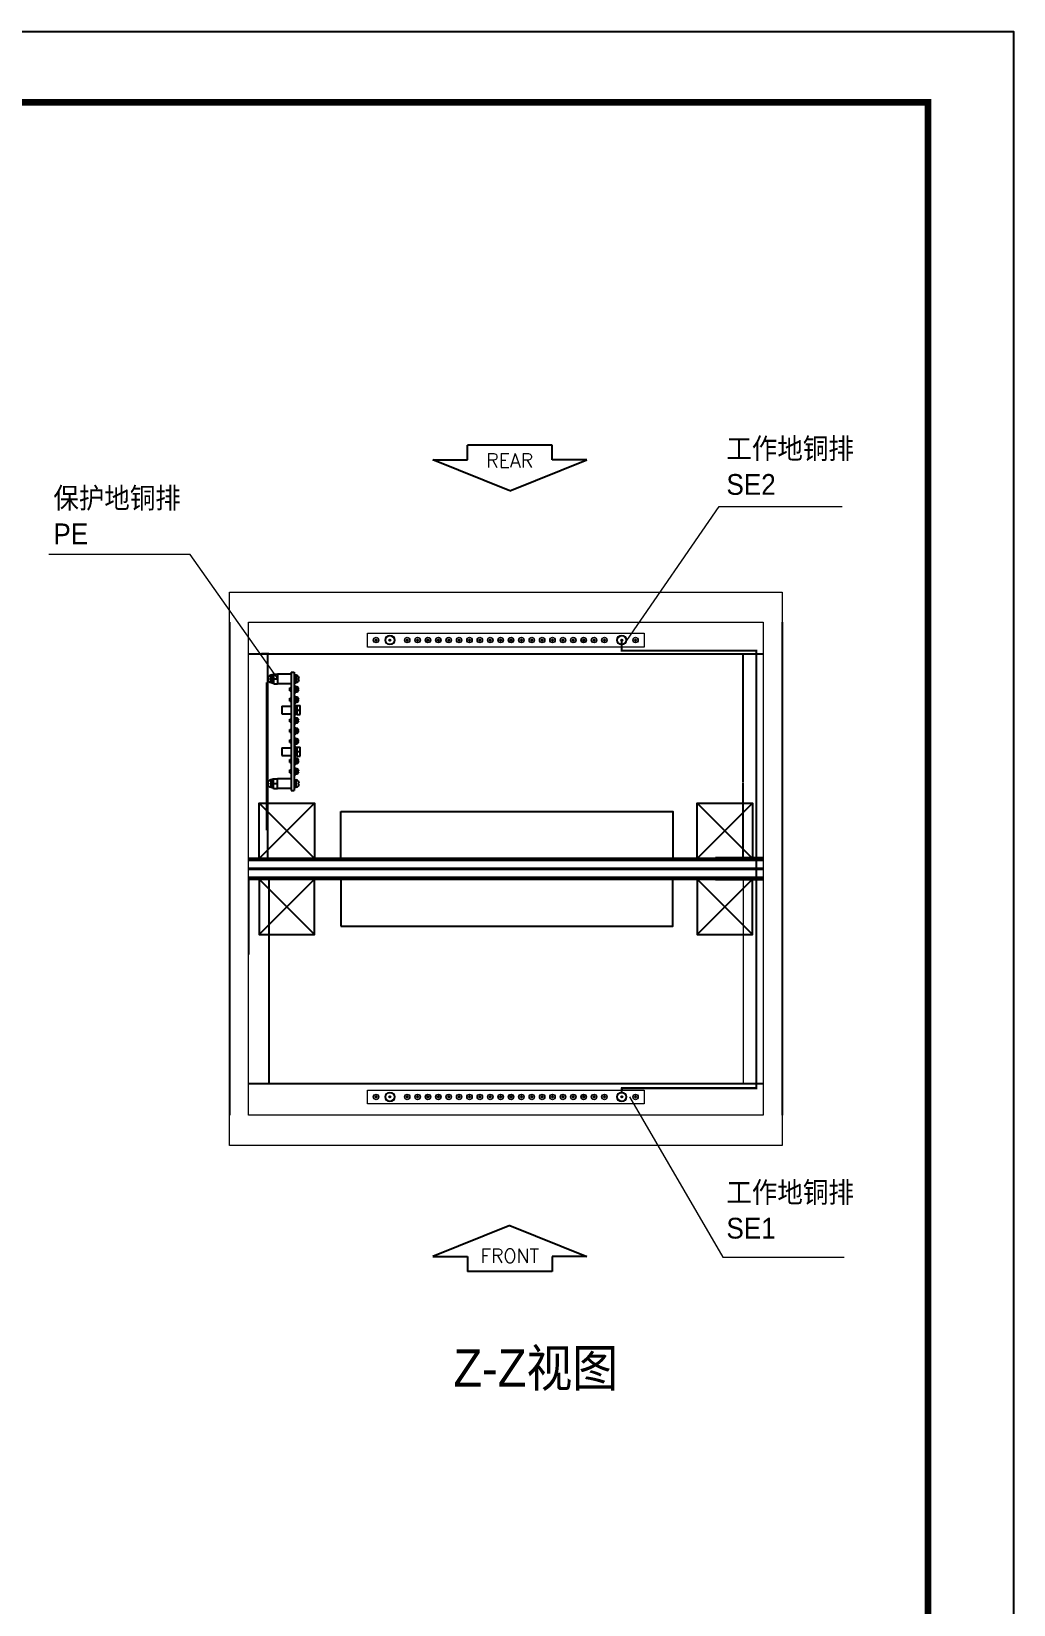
# Model space of a CAD drawing. Extents: x 81437 to 204847, y -54769 to -29444.
# Drawn here: x 89299 to 90718, y -53611 to -51339 of the extents above; entities that cross this region are included whole.
import ezdxf
from ezdxf.enums import TextEntityAlignment as Align

# ---------------------------------------------------------------- set-up
doc = ezdxf.new("R2010")
doc.units = 0
doc.header["$LTSCALE"] = 100
doc.header["$MEASUREMENT"] = 0
for name, color, linetype in [('02___PRT_ALL_AXES', 7, 'Continuous'), ('6', 6, 'Continuous'), ('70X110X1330_DXF_CONTINUOUS_LINE', 7, 'Continuous'), ('C_M8_DXF_CONTINUOUS_LINE', 7, 'Continuous'), ('D4_GB9074_24DXF_CONTINUOUS_LINE', 7, 'Continuous'), ('D4_GB9074_26DXF_CONTINUOUS_LINE', 7, 'Continuous'), ('D6_GB9074_24DXF_CONTINUOUS_LINE', 7, 'Continuous'), ('D6_GB9074_26DXF_CONTINUOUS_LINE', 7, 'Continuous'), ('D8_GB93_DXF_CONTINUOUS_LINE', 7, 'Continuous'), ('D8_GB97_1_DXF_CONTINUOUS_LINE', 7, 'Continuous'), ('GP03Z380_1_LDXF_CONTINUOUS_LINE', 7, 'Continuous'), ('JYZ-01G_DXF_CONTINUOUS_LINE', 7, 'Continuous'), ('KP103-A2-LT0DXF_CONTINUOUS_LINE', 7, 'Continuous'), ('KP103-A2-LT1DXF_CONTINUOUS_LINE', 7, 'Continuous'), ('M4X10_GB818_DXF_CONTINUOUS_LINE', 7, 'Continuous'), ('M6X14_GB818_DXF_CONTINUOUS_LINE', 7, 'Continuous'), ('M8X20_GB5783DXF_CONTINUOUS_LINE', 7, 'Continuous'), ('t', 1, 'Continuous'), ('TEXT', 7, 'Continuous')]:
    doc.layers.add(name, color=color, linetype=linetype)
doc.layers.add('细实线', color=7, linetype='Continuous', lineweight=20)
doc.styles.add('HZ', font='arial.ttf', dxfattribs={"width": 0.7})
doc.styles.add('ROMANS', font='romans', dxfattribs={"width": 0.8, "height": 2})
doc.styles.get("Standard").update_dxf_attribs({"font": ''})
doc.styles.add('微软雅黑', font='')
doc.styles.get('Standard').set_extended_font_data('SimSun')
doc.styles.get('微软雅黑').set_extended_font_data('Microsoft YaHei')

# ---------------------------------------------------------------- blocks, each defined once
blk = doc.blocks.new('图框')
at = {"layer": 't', "color": 7, "const_width": 9.62}
blk.add_lwpolyline([(4109.5, -3210.4), (4109.5, -58.9), (-6.2, -58.9), (-6.2, -3210.4)], close=True, dxfattribs=at)
at = {"color": 7, "style": '微软雅黑', "flags": 8}
for tag, p, height in [('DWG.NAME:', (1375.5, -2969.2), 25), ('DWG.NO.:', (3122, -3089.3), 24), ('图纸编号', (3309.2, -3111.3), 24), ('FILENO.:', (3122.5, -3165), 24), ('文档号', (3311.6, -3183), 24)]:
    blk.add_attdef(tag, p, '', height=height, dxfattribs=at)
at = {"color": 7, "style": '微软雅黑', "width": 0.8, "flags": 8}
for tag, p, height in [('PROJECTNAME:', (3119.3, -2971.7), 24), ('PROJECT_NAME', (3324.7, -2969.2), 25)]:
    blk.add_attdef(tag, p, '', height=height, dxfattribs=at)
at = {"color": 7, "style": '微软雅黑', "flags": 8}
for tag, height, width, p in [('RENLIU', 24, 0.7, (692, -3009.2)), ('SHUFENWANG', 24, 0.7, (879.6, -3009.2)), ('FANGHOU', 24, 0.7, (1063.6, -3009.2)), ('DANDANLI', 24, 0.7, (1243.9, -3009.2)), ('#10STATIONONTROLCABINETCOVER', 30, 0.6, (1771.7, -3076)), ('HANGZHOUHOLLYSYSAUTOMATIONCO.,LTD.', 24, 0.7, (2763.9, -3104.6))]:
    blk.add_attdef(tag, text='', height=height, dxfattribs=dict(at, width=width)).set_placement(p, align=Align.MIDDLE)
for tag, p in [('图纸名称:', (1371.6, -3024.8)), ('项目名称', (3272.9, -3045.6))]:
    blk.add_attdef(tag, text='', height=25, dxfattribs=at).set_placement(p, align=Align.BOTTOM_LEFT)
for tag, height, p in [('设计时间', 23, (207.7, -3033.7)), ('刘仁', 23, (692, -3061.1)), ('王姝芬', 23, (879.6, -3061.1)), ('侯方', 23, (1063.6, -3061.1)), ('李丹丹', 23, (1243.9, -3061.1)), ('PAGEXOFX', 24, (3947.6, -3097.9)), ('REV.', 24, (53.2, -3121.9)), ('DATE', 24, (202.7, -3121.9)), ('DESCRIPTION', 24, (445.6, -3121.9)), ('PREPARED', 24, (692, -3121.9)), ('CHECKED', 24, (879.6, -3121.9)), ('SIGNED', 24, (1063.6, -3121.9)), ('APPROVED', 24, (1243.9, -3121.9)), ('图纸名称', 30, (1771.7, -3153.6)), ('第几页共几页', 24, (3947.6, -3172.9))]:
    blk.add_attdef(tag, text='', height=height, dxfattribs=at).set_placement(p, align=Align.MIDDLE)
at = {"color": 7, "flags": 8}
blk.add_attdef('A', text='', height=23, dxfattribs=at).set_placement((53.7, -3033.7), align=Align.MIDDLE)
blk = doc.blocks.new('工作地铜排新')
at = {"linetype": 'Continuous', "lineweight": 0}
for p, q in [((8.6, -13), (8.6, -12)), ((8.6, -12), (9.6, -12)), ((9.6, -13), (8.6, -13)), ((9.6, -12), (9.6, -11)), ((9.6, -11), (10.6, -11)), ((9.6, -14), (9.6, -13)), ((10.6, -14), (9.6, -14)), ((10.6, -11), (10.6, -12)), ((10.6, -12), (11.6, -12)), ((10.6, -13), (10.6, -14)), ((11.6, -13), (10.6, -13)), ((11.6, -12), (11.6, -13)), ((8.6, -58), (8.6, -57)), ((8.6, -57), (9.6, -57)), ((9.6, -58), (8.6, -58)), ((9.6, -57), (9.6, -56)), ((9.6, -56), (10.6, -56)), ((9.6, -59), (9.6, -58)), ((10.6, -59), (9.6, -59)), ((10.6, -56), (10.6, -57)), ((10.6, -57), (11.6, -57)), ((10.6, -58), (10.6, -59)), ((11.6, -58), (10.6, -58)), ((11.6, -57), (11.6, -58)), ((8.6, -73), (8.6, -72)), ((8.6, -72), (9.6, -72)), ((9.6, -73), (8.6, -73)), ((8.6, -88), (8.6, -87)), ((8.6, -87), (9.6, -87)), ((9.6, -88), (8.6, -88)), ((9.6, -72), (9.6, -71)), ((9.6, -71), (10.6, -71)), ((9.6, -74), (9.6, -73)), ((10.6, -74), (9.6, -74)), ((9.6, -87), (9.6, -86)), ((9.6, -86), (10.6, -86)), ((9.6, -89), (9.6, -88)), ((10.6, -89), (9.6, -89)), ((10.6, -71), (10.6, -72)), ((10.6, -72), (11.6, -72)), ((10.6, -73), (10.6, -74)), ((11.6, -73), (10.6, -73)), ((10.6, -86), (10.6, -87)), ((10.6, -87), (11.6, -87)), ((10.6, -88), (10.6, -89)), ((11.6, -88), (10.6, -88)), ((11.6, -72), (11.6, -73)), ((11.6, -87), (11.6, -88)), ((8.6, -103), (8.6, -102)), ((8.6, -102), (9.6, -102)), ((9.6, -103), (8.6, -103)), ((9.6, -102), (9.6, -101)), ((9.6, -101), (10.6, -101)), ((9.6, -104), (9.6, -103)), ((10.6, -104), (9.6, -104)), ((10.6, -101), (10.6, -102)), ((10.6, -102), (11.6, -102)), ((10.6, -103), (10.6, -104)), ((11.6, -103), (10.6, -103)), ((11.6, -102), (11.6, -103)), ((8.6, -118), (8.6, -117)), ((8.6, -117), (9.6, -117)), ((9.6, -118), (8.6, -118)), ((8.6, -133), (8.6, -132)), ((8.6, -132), (9.6, -132)), ((9.6, -133), (8.6, -133)), ((9.6, -117), (9.6, -116)), ((9.6, -116), (10.6, -116)), ((9.6, -119), (9.6, -118)), ((10.6, -119), (9.6, -119)), ((9.6, -132), (9.6, -131)), ((9.6, -131), (10.6, -131)), ((9.6, -134), (9.6, -133)), ((10.6, -134), (9.6, -134)), ((10.6, -116), (10.6, -117)), ((10.6, -117), (11.6, -117)), ((10.6, -118), (10.6, -119)), ((11.6, -118), (10.6, -118)), ((10.6, -131), (10.6, -132)), ((10.6, -132), (11.6, -132)), ((10.6, -133), (10.6, -134)), ((11.6, -133), (10.6, -133)), ((11.6, -117), (11.6, -118)), ((11.6, -132), (11.6, -133)), ((8.6, -148), (8.6, -147)), ((8.6, -147), (9.6, -147)), ((9.6, -148), (8.6, -148)), ((9.6, -147), (9.6, -146)), ((9.6, -146), (10.6, -146)), ((9.6, -149), (9.6, -148)), ((10.6, -149), (9.6, -149)), ((10.6, -146), (10.6, -147)), ((10.6, -147), (11.6, -147)), ((10.6, -148), (10.6, -149)), ((11.6, -148), (10.6, -148)), ((11.6, -147), (11.6, -148)), ((8.6, -163), (8.6, -162)), ((8.6, -162), (9.6, -162)), ((9.6, -163), (8.6, -163)), ((8.6, -178), (8.6, -177)), ((8.6, -177), (9.6, -177)), ((9.6, -178), (8.6, -178)), ((9.6, -162), (9.6, -161)), ((9.6, -161), (10.6, -161)), ((9.6, -164), (9.6, -163)), ((10.6, -164), (9.6, -164)), ((9.6, -177), (9.6, -176)), ((9.6, -176), (10.6, -176)), ((9.6, -179), (9.6, -178)), ((10.6, -179), (9.6, -179)), ((10.6, -161), (10.6, -162)), ((10.6, -162), (11.6, -162)), ((10.6, -163), (10.6, -164)), ((11.6, -163), (10.6, -163)), ((10.6, -176), (10.6, -177)), ((10.6, -177), (11.6, -177)), ((10.6, -178), (10.6, -179)), ((11.6, -178), (10.6, -178)), ((11.6, -162), (11.6, -163)), ((11.6, -177), (11.6, -178)), ((8.6, -193), (8.6, -192)), ((8.6, -192), (9.6, -192)), ((9.6, -193), (8.6, -193)), ((9.6, -192), (9.6, -191)), ((9.6, -191), (10.6, -191)), ((9.6, -194), (9.6, -193)), ((10.6, -194), (9.6, -194)), ((10.6, -191), (10.6, -192)), ((10.6, -192), (11.6, -192)), ((10.6, -193), (10.6, -194)), ((11.6, -193), (10.6, -193)), ((11.6, -192), (11.6, -193)), ((8.6, -208), (8.6, -207)), ((8.6, -207), (9.6, -207)), ((9.6, -208), (8.6, -208)), ((8.6, -223), (8.6, -222)), ((8.6, -222), (9.6, -222)), ((9.6, -223), (8.6, -223)), ((9.6, -207), (9.6, -206)), ((9.6, -206), (10.6, -206)), ((9.6, -209), (9.6, -208)), ((10.6, -209), (9.6, -209)), ((9.6, -222), (9.6, -221)), ((9.6, -221), (10.6, -221)), ((9.6, -224), (9.6, -223)), ((10.6, -224), (9.6, -224)), ((10.6, -206), (10.6, -207)), ((10.6, -207), (11.6, -207)), ((10.6, -208), (10.6, -209)), ((11.6, -208), (10.6, -208)), ((10.6, -221), (10.6, -222)), ((10.6, -222), (11.6, -222)), ((10.6, -223), (10.6, -224)), ((11.6, -223), (10.6, -223)), ((11.6, -207), (11.6, -208)), ((11.6, -222), (11.6, -223)), ((8.6, -238), (8.6, -237)), ((8.6, -237), (9.6, -237)), ((9.6, -238), (8.6, -238)), ((9.6, -237), (9.6, -236)), ((9.6, -236), (10.6, -236)), ((9.6, -239), (9.6, -238)), ((10.6, -239), (9.6, -239)), ((10.6, -236), (10.6, -237)), ((10.6, -237), (11.6, -237)), ((10.6, -238), (10.6, -239)), ((11.6, -238), (10.6, -238)), ((11.6, -237), (11.6, -238)), ((8.6, -253), (8.6, -252)), ((8.6, -252), (9.6, -252)), ((9.6, -253), (8.6, -253)), ((8.6, -268), (8.6, -267)), ((8.6, -267), (9.6, -267)), ((9.6, -268), (8.6, -268)), ((9.6, -252), (9.6, -251)), ((9.6, -251), (10.6, -251)), ((9.6, -254), (9.6, -253)), ((10.6, -254), (9.6, -254)), ((9.6, -267), (9.6, -266)), ((9.6, -266), (10.6, -266)), ((9.6, -269), (9.6, -268)), ((10.6, -269), (9.6, -269)), ((10.6, -251), (10.6, -252)), ((10.6, -252), (11.6, -252)), ((10.6, -253), (10.6, -254)), ((11.6, -253), (10.6, -253)), ((10.6, -266), (10.6, -267)), ((10.6, -267), (11.6, -267)), ((10.6, -268), (10.6, -269)), ((11.6, -268), (10.6, -268)), ((11.6, -252), (11.6, -253)), ((11.6, -267), (11.6, -268)), ((8.6, -283), (8.6, -282)), ((8.6, -282), (9.6, -282)), ((9.6, -283), (8.6, -283)), ((9.6, -282), (9.6, -281)), ((9.6, -281), (10.6, -281)), ((9.6, -284), (9.6, -283)), ((10.6, -284), (9.6, -284)), ((10.6, -281), (10.6, -282)), ((10.6, -282), (11.6, -282)), ((10.6, -283), (10.6, -284)), ((11.6, -283), (10.6, -283)), ((11.6, -282), (11.6, -283)), ((8.6, -298), (8.6, -297)), ((8.6, -297), (9.6, -297)), ((9.6, -298), (8.6, -298)), ((8.6, -313), (8.6, -312)), ((8.6, -312), (9.6, -312)), ((9.6, -313), (8.6, -313)), ((9.6, -297), (9.6, -296)), ((9.6, -296), (10.6, -296)), ((9.6, -299), (9.6, -298)), ((10.6, -299), (9.6, -299)), ((9.6, -312), (9.6, -311)), ((9.6, -311), (10.6, -311)), ((9.6, -314), (9.6, -313)), ((10.6, -314), (9.6, -314)), ((10.6, -296), (10.6, -297)), ((10.6, -297), (11.6, -297)), ((10.6, -298), (10.6, -299)), ((11.6, -298), (10.6, -298)), ((10.6, -311), (10.6, -312)), ((10.6, -312), (11.6, -312)), ((10.6, -313), (10.6, -314)), ((11.6, -313), (10.6, -313)), ((11.6, -297), (11.6, -298)), ((11.6, -312), (11.6, -313)), ((8.6, -328), (8.6, -327)), ((8.6, -327), (9.6, -327)), ((9.6, -328), (8.6, -328)), ((9.6, -327), (9.6, -326)), ((9.6, -326), (10.6, -326)), ((9.6, -329), (9.6, -328)), ((10.6, -329), (9.6, -329)), ((10.6, -326), (10.6, -327)), ((10.6, -327), (11.6, -327)), ((10.6, -328), (10.6, -329)), ((11.6, -328), (10.6, -328)), ((11.6, -327), (11.6, -328)), ((8.6, -343), (8.6, -342)), ((8.6, -342), (9.6, -342)), ((9.6, -343), (8.6, -343)), ((9.6, -342), (9.6, -341)), ((9.6, -341), (10.6, -341)), ((9.6, -344), (9.6, -343)), ((10.6, -344), (9.6, -344)), ((10.6, -341), (10.6, -342)), ((10.6, -342), (11.6, -342)), ((10.6, -343), (10.6, -344)), ((11.6, -343), (10.6, -343)), ((11.6, -342), (11.6, -343)), ((9.6, -387), (9.6, -386)), ((9.6, -386), (10.6, -386)), ((10.6, -386), (10.6, -387)), ((8.6, -388), (8.6, -387)), ((8.6, -387), (9.6, -387)), ((9.6, -388), (8.6, -388)), ((9.6, -389), (9.6, -388)), ((10.6, -389), (9.6, -389)), ((10.6, -387), (11.6, -387)), ((10.6, -388), (10.6, -389)), ((11.6, -388), (10.6, -388)), ((11.6, -387), (11.6, -388))]:
    blk.add_line(p, q, dxfattribs=at)
at = {"linetype": 'Continuous'}
for p, q in [((8.6, -32), (9.6, -32)), ((8.6, -33), (8.6, -32)), ((9.6, -33), (8.6, -33)), ((9.6, -31), (10.6, -31)), ((9.6, -32), (9.6, -31)), ((9.6, -34), (9.6, -33)), ((10.6, -34), (9.6, -34)), ((10.6, -31), (10.6, -32)), ((10.6, -32), (11.6, -32)), ((11.6, -33), (10.6, -33)), ((10.6, -33), (10.6, -34)), ((11.6, -32), (11.6, -33)), ((8.6, -367), (9.6, -367)), ((8.6, -368), (8.6, -367)), ((9.6, -368), (8.6, -368)), ((9.6, -366), (10.6, -366)), ((9.6, -367), (9.6, -366)), ((9.6, -369), (9.6, -368)), ((10.6, -369), (9.6, -369)), ((10.6, -366), (10.6, -367)), ((10.6, -367), (11.6, -367)), ((11.6, -368), (10.6, -368)), ((10.6, -368), (10.6, -369)), ((11.6, -367), (11.6, -368))]:
    blk.add_line(p, q, dxfattribs=at)
blk.add_lwpolyline([(20, 0), (20, -400), (0, -400), (0, 0)], close=True)
for centre, radius in [((10.1, -32.5), 7), ((10.1, -32.5), 6), ((10.1, -367.5), 7), ((10.1, -367.5), 6)]:
    blk.add_circle(centre, radius, dxfattribs=at)
at = {"layer": '02___PRT_ALL_AXES', "linetype": 'Continuous', "lineweight": 0}
for centre, radius in [((10.1, -12.5), 4), ((10.1, -12.5), 3.6), ((10.1, -57.5), 4), ((10.1, -57.5), 3.6), ((10.1, -72.5), 4), ((10.1, -87.5), 4), ((10.1, -72.5), 3.6), ((10.1, -87.5), 3.6), ((10.1, -102.5), 4), ((10.1, -117.5), 4), ((10.1, -102.5), 3.6), ((10.1, -132.5), 4), ((10.1, -117.5), 3.6), ((10.1, -132.5), 3.6), ((10.1, -147.5), 4), ((10.1, -162.5), 4), ((10.1, -147.5), 3.6), ((10.1, -162.5), 3.6), ((10.1, -177.5), 4), ((10.1, -177.5), 3.6), ((10.1, -192.5), 4), ((10.1, -207.5), 4), ((10.1, -192.5), 3.6), ((10.1, -207.5), 3.6), ((10.1, -222.5), 4), ((10.1, -222.5), 3.6), ((10.1, -237.5), 4), ((10.1, -252.5), 4), ((10.1, -237.5), 3.6), ((10.1, -252.5), 3.6), ((10.1, -267.5), 4), ((10.1, -267.5), 3.6), ((10.1, -282.5), 4), ((10.1, -297.5), 4), ((10.1, -282.5), 3.6), ((10.1, -297.5), 3.6), ((10.1, -312.5), 4), ((10.1, -312.5), 3.6), ((10.1, -327.5), 4), ((10.1, -342.5), 4), ((10.1, -327.5), 3.6), ((10.1, -342.5), 3.6), ((10.1, -387.5), 4), ((10.1, -387.5), 3.6)]:
    blk.add_circle(centre, radius, dxfattribs=at)
at = {"layer": '细实线'}
for p, q in [((8.6, -12.5), (11.6, -12.5)), ((10.1, -11), (10.1, -14)), ((8.6, -32.5), (11.6, -32.5)), ((10.1, -31), (10.1, -34)), ((8.6, -57.5), (11.6, -57.5)), ((10.1, -56), (10.1, -59)), ((8.6, -72.5), (11.6, -72.5)), ((8.6, -87.5), (11.6, -87.5)), ((10.1, -71), (10.1, -74)), ((10.1, -86), (10.1, -89)), ((8.6, -102.5), (11.6, -102.5)), ((10.1, -101), (10.1, -104)), ((8.6, -117.5), (11.6, -117.5)), ((8.6, -132.5), (11.6, -132.5)), ((10.1, -116), (10.1, -119)), ((10.1, -131), (10.1, -134)), ((8.6, -147.5), (11.6, -147.5)), ((10.1, -146), (10.1, -149)), ((8.6, -162.5), (11.6, -162.5)), ((8.6, -177.5), (11.6, -177.5)), ((10.1, -161), (10.1, -164)), ((10.1, -176), (10.1, -179)), ((8.6, -192.5), (11.6, -192.5)), ((10.1, -191), (10.1, -194)), ((8.6, -207.5), (11.6, -207.5)), ((8.6, -222.5), (11.6, -222.5)), ((10.1, -206), (10.1, -209)), ((10.1, -221), (10.1, -224)), ((8.6, -237.5), (11.6, -237.5)), ((10.1, -236), (10.1, -239)), ((8.6, -252.5), (11.6, -252.5)), ((8.6, -267.5), (11.6, -267.5)), ((10.1, -251), (10.1, -254)), ((10.1, -266), (10.1, -269)), ((8.6, -282.5), (11.6, -282.5)), ((10.1, -281), (10.1, -284)), ((8.6, -297.5), (11.6, -297.5)), ((8.6, -312.5), (11.6, -312.5)), ((10.1, -296), (10.1, -299)), ((10.1, -311), (10.1, -314)), ((8.6, -327.5), (11.6, -327.5)), ((10.1, -326), (10.1, -329)), ((8.6, -342.5), (11.6, -342.5)), ((10.1, -341), (10.1, -344)), ((8.6, -367.5), (11.6, -367.5)), ((10.1, -366), (10.1, -369)), ((10.1, -386), (10.1, -389)), ((8.6, -387.5), (11.6, -387.5))]:
    blk.add_line(p, q, dxfattribs=at)

msp = doc.modelspace()

# ---------------------------------------------------------------- linework, layer by layer
at = {"color": 3, "lineweight": 0}
for p, q in [((89528.4, -52094.6), (89323.8, -52094.6)), ((89528.4, -52094.6), (89323.8, -52094.6)), ((89655.6, -52274.4), (89528.4, -52094.6)), ((89655.6, -52274.4), (89528.4, -52094.6))]:
    msp.add_line(p, q, dxfattribs=at)
at = {"color": 4}
for p, q in [((89707.9, -52453.4), (89627.9, -52533.4)), ((89707.9, -52533.4), (89627.9, -52453.4)), ((90340.9, -52453.4), (90260.9, -52533.4)), ((90340.9, -52533.4), (90260.9, -52453.4)), ((89707.9, -52643.4), (89627.9, -52563.4)), ((89707.9, -52563.4), (89627.9, -52643.4)), ((90340.9, -52643.4), (90260.9, -52563.4)), ((90340.9, -52563.4), (90260.9, -52643.4))]:
    msp.add_line(p, q, dxfattribs=at)
at = {"color": 1}
msp.add_lwpolyline([(86389.9, -51339), (90718.2, -51339), (90718.2, -54769.3), (86389.9, -54769.3)], close=True, dxfattribs=at)
at = {"color": 4}
for points in [[(89707.9, -52533.4), (89627.9, -52533.4), (89627.9, -52453.4), (89707.9, -52453.4)], [(90340.9, -52533.4), (90260.9, -52533.4), (90260.9, -52453.4), (90340.9, -52453.4)], [(89707.9, -52563.4), (89627.9, -52563.4), (89627.9, -52643.4), (89707.9, -52643.4)], [(90340.9, -52563.4), (90260.9, -52563.4), (90260.9, -52643.4), (90340.9, -52643.4)]]:
    msp.add_lwpolyline(points, close=True, dxfattribs=at)
at = {"color": 7}
for points in [[(89746.2, -52465.5), (90225.9, -52465.5), (90225.9, -52533.4), (89746.2, -52533.4)], [(89746.2, -52631.3), (90225.9, -52631.3), (90225.9, -52563.4), (89746.2, -52563.4)]]:
    msp.add_lwpolyline(points, close=True, dxfattribs=at)
at = {"layer": '6', "color": 7}
for p, q in [((89928.9, -51957.9), (89928.9, -51936.4)), ((89928.9, -51957.9), (89928.9, -51936.4)), ((90051.2, -51936.4), (89928.9, -51936.4)), ((90051.2, -51936.4), (89928.9, -51936.4)), ((89928.9, -51957.9), (89928.9, -51936.4)), ((89928.9, -51957.9), (89928.9, -51936.4)), ((90051.2, -51936.4), (89928.9, -51936.4)), ((90051.2, -51936.4), (89928.9, -51936.4)), ((90051.2, -51957.9), (90051.2, -51936.4)), ((90051.2, -51957.9), (90051.2, -51936.4)), ((90051.2, -51957.9), (90051.2, -51936.4)), ((90051.2, -51957.9), (90051.2, -51936.4)), ((89990, -52002.4), (89878.7, -51957.9)), ((89878.7, -51957.9), (89928.9, -51957.9)), ((89878.7, -51957.9), (89928.9, -51957.9)), ((89990, -52002.4), (89878.7, -51957.9)), ((89990, -52002.4), (89878.7, -51957.9)), ((89878.7, -51957.9), (89928.9, -51957.9)), ((89878.7, -51957.9), (89928.9, -51957.9)), ((89990, -52002.4), (89878.7, -51957.9)), ((89990, -52002.4), (90101.4, -51957.9)), ((89990, -52002.4), (90101.4, -51957.9)), ((89990, -52002.4), (90101.4, -51957.9)), ((89990, -52002.4), (90101.4, -51957.9)), ((90101.4, -51957.9), (90051.2, -51957.9)), ((90101.4, -51957.9), (90051.2, -51957.9)), ((90101.4, -51957.9), (90051.2, -51957.9)), ((90101.4, -51957.9), (90051.2, -51957.9)), ((89990, -53063.8), (89878.7, -53108.3)), ((89990, -53063.8), (89878.7, -53108.3)), ((89990, -53063.8), (89878.7, -53108.3)), ((89990, -53063.8), (89878.7, -53108.3)), ((89990, -53063.8), (90101.4, -53108.3)), ((89990, -53063.8), (90101.4, -53108.3)), ((89990, -53063.8), (90101.4, -53108.3)), ((89990, -53063.8), (90101.4, -53108.3)), ((89878.7, -53108.3), (89928.9, -53108.3)), ((89878.7, -53108.3), (89928.9, -53108.3)), ((89878.7, -53108.3), (89928.9, -53108.3)), ((89878.7, -53108.3), (89928.9, -53108.3)), ((89928.9, -53108.3), (89928.9, -53129.9)), ((89928.9, -53108.3), (89928.9, -53129.9)), ((89928.9, -53108.3), (89928.9, -53129.9)), ((89928.9, -53108.3), (89928.9, -53129.9)), ((90101.4, -53108.3), (90051.2, -53108.3)), ((90101.4, -53108.3), (90051.2, -53108.3)), ((90051.2, -53108.3), (90051.2, -53129.9)), ((90051.2, -53108.3), (90051.2, -53129.9)), ((90101.4, -53108.3), (90051.2, -53108.3)), ((90101.4, -53108.3), (90051.2, -53108.3)), ((90051.2, -53108.3), (90051.2, -53129.9)), ((90051.2, -53108.3), (90051.2, -53129.9)), ((90051.2, -53129.9), (89928.9, -53129.9)), ((90051.2, -53129.9), (89928.9, -53129.9)), ((90051.2, -53129.9), (89928.9, -53129.9)), ((90051.2, -53129.9), (89928.9, -53129.9))]:
    msp.add_line(p, q, dxfattribs=at)
at = {"layer": '70X110X1330_DXF_CONTINUOUS_LINE', "color": 0, "linetype": 'Continuous'}
for p, q in [((90356.4, -52532.4), (90287.4, -52532.4)), ((90356.4, -52532.4), (90287.4, -52532.4)), ((89612.4, -52563.4), (89612.4, -52672.4)), ((89612.4, -52563.4), (89612.4, -52672.4)), ((90356.4, -52564.4), (90287.4, -52564.4)), ((90356.4, -52564.4), (90287.4, -52564.4))]:
    msp.add_line(p, q, dxfattribs=at)
at = {"layer": 'C_M8_DXF_CONTINUOUS_LINE', "color": 0, "linetype": 'Continuous'}
for p, q in [((89660.8, -52313.7), (89660.8, -52324.7)), ((89660.8, -52313.7), (89660.8, -52324.7)), ((89660.8, -52313.7), (89674.3, -52313.7)), ((89660.8, -52324.7), (89674.3, -52324.7)), ((89660.8, -52373.7), (89660.8, -52384.7)), ((89660.8, -52373.7), (89660.8, -52384.7)), ((89660.8, -52373.7), (89674.3, -52373.7)), ((89660.8, -52384.7), (89674.3, -52384.7))]:
    msp.add_line(p, q, dxfattribs=at)
at = {"layer": 'D4_GB9074_24DXF_CONTINUOUS_LINE', "color": 0, "linetype": 'Continuous'}
for p, q in [((89680.3, -52284.7), (89680.3, -52293.7)), ((89680.3, -52284.7), (89681.1, -52284.7)), ((89680.3, -52293.7), (89681.1, -52293.7)), ((89680.3, -52299.7), (89680.3, -52308.7)), ((89680.3, -52299.7), (89681.1, -52299.7)), ((89681.1, -52284.7), (89681.1, -52293.7)), ((89681.1, -52299.7), (89681.1, -52308.7)), ((89680.3, -52308.7), (89681.1, -52308.7)), ((89680.3, -52329.7), (89680.3, -52338.7)), ((89680.3, -52329.7), (89681.1, -52329.7)), ((89680.3, -52338.7), (89681.1, -52338.7)), ((89680.3, -52344.7), (89680.3, -52353.7)), ((89680.3, -52344.7), (89681.1, -52344.7)), ((89681.1, -52329.7), (89681.1, -52338.7)), ((89681.1, -52344.7), (89681.1, -52353.7)), ((89680.3, -52353.7), (89681.1, -52353.7)), ((89680.3, -52359.7), (89680.3, -52368.7)), ((89680.3, -52359.7), (89681.1, -52359.7)), ((89680.3, -52368.7), (89681.1, -52368.7)), ((89681.1, -52359.7), (89681.1, -52368.7)), ((89680.3, -52388.2), (89680.3, -52397.2)), ((89680.3, -52388.2), (89681.1, -52388.2)), ((89681.1, -52388.2), (89681.1, -52397.2)), ((89680.3, -52397.2), (89681.1, -52397.2)), ((89680.3, -52403.2), (89680.3, -52412.2)), ((89680.3, -52403.2), (89681.1, -52403.2)), ((89680.3, -52412.2), (89681.1, -52412.2)), ((89681.1, -52403.2), (89681.1, -52412.2))]:
    msp.add_line(p, q, dxfattribs=at)
at = {"layer": 'D4_GB9074_26DXF_CONTINUOUS_LINE', "color": 0, "linetype": 'Continuous'}
for p, q in [((89681.1, -52292.7), (89682.2, -52292.7)), ((89682.2, -52285.7), (89682.2, -52292.7)), ((89682.2, -52300.7), (89682.2, -52307.7)), ((89681.1, -52307.7), (89682.2, -52307.7)), ((89681.1, -52337.7), (89682.2, -52337.7)), ((89682.2, -52330.7), (89682.2, -52337.7)), ((89682.2, -52345.7), (89682.2, -52352.7)), ((89681.1, -52352.7), (89682.2, -52352.7)), ((89681.1, -52367.7), (89682.2, -52367.7)), ((89682.2, -52360.7), (89682.2, -52367.7)), ((89682.2, -52389.2), (89682.2, -52396.2)), ((89681.1, -52396.2), (89682.2, -52396.2)), ((89681.1, -52411.2), (89682.2, -52411.2)), ((89682.2, -52404.2), (89682.2, -52411.2))]:
    msp.add_line(p, q, dxfattribs=at)
for centre, start_param, end_param in [((89681.1, -52289.2), 1.492138, 1.570796), ((89682.2, -52289.2), 7.853982, 8.011779), ((89681.1, -52304.2), 1.492138, 1.570796), ((89682.2, -52304.2), 7.853982, 8.011779), ((89681.1, -52334.2), 1.492138, 1.570796), ((89682.2, -52334.2), 7.853982, 8.011779), ((89681.1, -52349.2), 1.492138, 1.570796), ((89682.2, -52349.2), 7.853982, 8.011779), ((89681.1, -52364.2), 1.492138, 1.570796), ((89682.2, -52364.2), 7.853982, 8.011779), ((89681.1, -52392.7), 1.492138, 1.570796), ((89682.2, -52392.7), 7.853982, 8.011779), ((89681.1, -52407.7), 1.492138, 1.570796), ((89682.2, -52407.7), 7.853982, 8.011779)]:
    msp.add_ellipse(centre, major_axis=(7, 0), ratio=0.5, start_param=start_param, end_param=end_param, dxfattribs=at)
at = {"layer": 'D6_GB9074_24DXF_CONTINUOUS_LINE', "color": 0, "linetype": 'Continuous'}
for p, q in [((89646.2, -52280.2), (89646.2, -52268.2)), ((89646.2, -52280.2), (89646.2, -52268.2)), ((89647.8, -52268.2), (89646.2, -52268.2)), ((89678.3, -52268.2), (89679.9, -52268.2)), ((89679.9, -52268.2), (89679.9, -52280.2)), ((89647.8, -52280.2), (89646.2, -52280.2)), ((89678.3, -52280.2), (89679.9, -52280.2)), ((89646.2, -52419.4), (89646.2, -52431.4)), ((89647.8, -52419.4), (89646.2, -52419.4)), ((89647.8, -52431.4), (89646.2, -52431.4)), ((89678.3, -52419.4), (89679.9, -52419.4)), ((89678.3, -52431.4), (89679.9, -52431.4)), ((89679.9, -52431.4), (89679.9, -52419.4))]:
    msp.add_line(p, q, dxfattribs=at)
at = {"layer": 'D6_GB9074_26DXF_CONTINUOUS_LINE', "color": 0, "linetype": 'Continuous'}
for p, q in [((89644.6, -52279.7), (89644.6, -52268.7)), ((89644.6, -52279.7), (89644.6, -52268.7)), ((89681.5, -52268.7), (89681.5, -52279.7)), ((89646.2, -52279.7), (89644.6, -52279.7)), ((89679.9, -52279.7), (89681.5, -52279.7)), ((89644.6, -52419.9), (89644.6, -52430.9)), ((89646.2, -52419.9), (89644.6, -52419.9)), ((89679.9, -52419.9), (89681.5, -52419.9)), ((89681.5, -52430.9), (89681.5, -52419.9))]:
    msp.add_line(p, q, dxfattribs=at)
for centre, start_param, end_param in [((89646.2, -52274.2), 1.570796, 1.716769), ((89644.6, -52274.2), 1.498, 1.570796), ((89679.9, -52274.2), 1.498, 1.570796), ((89681.5, -52274.2), 7.853982, 7.999954)]:
    msp.add_ellipse(centre, major_axis=(11, 0), ratio=0.5, start_param=start_param, end_param=end_param, dxfattribs=at)
at = {"layer": 'D6_GB9074_26DXF_CONTINUOUS_LINE', "color": 0, "linetype": 'Continuous', "extrusion": (0, 0, -1)}
for centre, start_param, end_param in [((89646.2, -52425.4), 1.570796, 1.716769), ((89644.6, -52425.4), 1.498, 1.570796), ((89681.5, -52425.4), 7.853982, 7.999954), ((89679.9, -52425.4), 1.498, 1.570796)]:
    msp.add_ellipse(centre, major_axis=(11, 0), ratio=0.5, start_param=start_param, end_param=end_param, dxfattribs=at)
at = {"layer": 'D8_GB93_DXF_CONTINUOUS_LINE', "color": 0, "linetype": 'Continuous'}
for p, q in [((89682, -52325.3), (89682, -52313)), ((89682, -52325.3), (89679.9, -52325.3)), ((89682, -52385.3), (89679.9, -52385.3)), ((89682, -52385.3), (89682, -52373))]:
    msp.add_line(p, q, dxfattribs=at)
for centre, start_param, end_param in [((89682, -52319.2), 1.570796, 1.742369), ((89679.9, -52319.2), 1.485319, 1.570796), ((89682, -52379.2), 1.570796, 1.742369), ((89679.9, -52379.2), 1.485319, 1.570796)]:
    msp.add_ellipse(centre, major_axis=(12.3, 0), ratio=0.5, start_param=start_param, end_param=end_param, dxfattribs=at)
at = {"layer": 'D8_GB97_1_DXF_CONTINUOUS_LINE', "color": 0, "linetype": 'Continuous'}
for p, q in [((89679.9, -52311.2), (89678.3, -52311.2)), ((89679.9, -52327.2), (89679.9, -52311.2)), ((89679.9, -52327.2), (89678.3, -52327.2)), ((89679.9, -52371.2), (89678.3, -52371.2)), ((89679.9, -52387.2), (89678.3, -52387.2)), ((89679.9, -52387.2), (89679.9, -52371.2))]:
    msp.add_line(p, q, dxfattribs=at)
at = {"layer": 'GP03Z380_1_LDXF_CONTINUOUS_LINE', "color": 0, "linetype": 'Continuous'}
for p, q in [((89584.9, -52192.4), (89584.9, -52904.4)), ((89584.9, -52192.4), (89584.9, -52904.4)), ((90383.9, -52192.4), (90383.9, -52904.4)), ((90383.9, -52192.4), (90383.9, -52904.4))]:
    msp.add_line(p, q, dxfattribs=at)
at = {"layer": 'JYZ-01G_DXF_CONTINUOUS_LINE', "color": 0, "linetype": 'Continuous'}
for p, q in [((89649.3, -52267.2), (89654.3, -52267.2)), ((89649.3, -52274.2), (89654.3, -52274.2)), ((89654.3, -52267.2), (89654.3, -52281.2)), ((89654.3, -52267.2), (89654.3, -52281.2)), ((89674.3, -52267.2), (89654.3, -52267.2)), ((89649.3, -52281.2), (89654.3, -52281.2)), ((89674.3, -52281.2), (89654.3, -52281.2)), ((89649.3, -52418.4), (89654.3, -52418.4)), ((89649.3, -52425.4), (89654.3, -52425.4)), ((89649.3, -52432.4), (89654.3, -52432.4)), ((89654.3, -52432.4), (89654.3, -52418.4)), ((89674.3, -52418.4), (89654.3, -52418.4)), ((89674.3, -52432.4), (89654.3, -52432.4))]:
    msp.add_line(p, q, dxfattribs=at)
at = {"layer": 'KP103-A2-LT0DXF_CONTINUOUS_LINE', "color": 0, "linetype": 'Continuous'}
for p, q in [((89612.4, -52237.9), (90356.4, -52237.9)), ((89612.4, -52237.9), (90356.4, -52237.9)), ((89641.7, -52238), (89631.4, -52238)), ((89641.7, -52238), (89631.4, -52238)), ((89640.2, -52238), (89640.2, -52533.4)), ((89640.2, -52238), (89640.2, -52533.4)), ((90327.2, -52423.4), (90327.2, -52237.9)), ((90327.2, -52423.4), (90327.2, -52237.9)), ((89639.2, -52492.4), (89639.2, -52279.4)), ((89639.2, -52492.4), (89639.2, -52279.4)), ((89674.3, -52264.2), (89674.3, -52435.4)), ((89674.3, -52264.2), (89678.3, -52264.2)), ((89678.3, -52264.2), (89678.3, -52435.4)), ((89674.3, -52435.4), (89678.3, -52435.4)), ((90327.2, -52532.4), (90327.2, -52424.4)), ((90327.2, -52532.4), (90327.2, -52424.4)), ((89641.7, -52564.4), (89641.7, -52858.9)), ((89641.7, -52564.4), (89641.7, -52858.9)), ((90356.4, -52858.9), (89612.4, -52858.9)), ((90356.4, -52858.9), (89612.4, -52858.9))]:
    msp.add_line(p, q, dxfattribs=at)
at = {"layer": 'KP103-A2-LT1DXF_CONTINUOUS_LINE', "color": 0, "linetype": 'Continuous'}
for p, q in [((90356.4, -52533.4), (89612.4, -52533.4)), ((90356.4, -52533.4), (89612.4, -52533.4)), ((90356.4, -52536.4), (89612.4, -52536.4)), ((90356.4, -52536.4), (89612.4, -52536.4)), ((89612.4, -52547.4), (90356.4, -52547.4)), ((89612.4, -52547.4), (90356.4, -52547.4)), ((90356.4, -52549.4), (89612.4, -52549.4)), ((90356.4, -52549.4), (89612.4, -52549.4)), ((89612.4, -52560.4), (90356.4, -52560.4)), ((89612.4, -52560.4), (90356.4, -52560.4)), ((89612.4, -52563.4), (90356.4, -52563.4)), ((89612.4, -52563.4), (90356.4, -52563.4))]:
    msp.add_line(p, q, dxfattribs=at)
at = {"layer": 'M4X10_GB818_DXF_CONTINUOUS_LINE', "color": 0, "linetype": 'Continuous'}
for p, q in [((89672.2, -52291.2), (89672.2, -52287.2)), ((89672.2, -52291.2), (89672.2, -52287.2)), ((89672.2, -52287.2), (89674.3, -52287.2)), ((89672.2, -52291.2), (89674.3, -52291.2)), ((89672.2, -52306.2), (89672.2, -52302.2)), ((89672.2, -52306.2), (89672.2, -52302.2)), ((89672.2, -52302.2), (89674.3, -52302.2)), ((89678.3, -52287.2), (89680.3, -52287.2)), ((89678.3, -52291.2), (89680.3, -52291.2)), ((89678.3, -52302.2), (89680.3, -52302.2)), ((89682.2, -52292.7), (89682.2, -52285.7)), ((89682.2, -52307.7), (89682.2, -52300.7)), ((89684.3, -52286.7), (89684.3, -52286.7)), ((89684.3, -52286.7), (89684.3, -52286.7)), ((89684.3, -52288.7), (89685.3, -52288.7)), ((89684.3, -52289.7), (89685.3, -52289.7)), ((89684.3, -52291.7), (89684.3, -52291.7)), ((89684.3, -52301.7), (89684.3, -52301.7)), ((89672.2, -52306.2), (89674.3, -52306.2)), ((89678.3, -52306.2), (89680.3, -52306.2)), ((89684.3, -52303.7), (89685.3, -52303.7)), ((89684.3, -52304.7), (89685.3, -52304.7)), ((89684.3, -52306.7), (89684.3, -52306.7)), ((89672.2, -52336.2), (89672.2, -52332.2)), ((89672.2, -52336.2), (89672.2, -52332.2)), ((89672.2, -52332.2), (89674.3, -52332.2)), ((89672.2, -52336.2), (89674.3, -52336.2)), ((89672.2, -52351.2), (89672.2, -52347.2)), ((89672.2, -52351.2), (89672.2, -52347.2)), ((89672.2, -52347.2), (89674.3, -52347.2)), ((89678.3, -52332.2), (89680.3, -52332.2)), ((89678.3, -52336.2), (89680.3, -52336.2)), ((89678.3, -52347.2), (89680.3, -52347.2)), ((89682.2, -52337.7), (89682.2, -52330.7)), ((89682.2, -52352.7), (89682.2, -52345.7)), ((89684.3, -52331.7), (89684.3, -52331.7)), ((89684.3, -52333.7), (89685.3, -52333.7)), ((89684.3, -52334.7), (89685.3, -52334.7)), ((89684.3, -52336.7), (89684.3, -52336.7)), ((89684.3, -52346.7), (89684.3, -52346.7)), ((89672.2, -52351.2), (89674.3, -52351.2)), ((89672.2, -52366.2), (89672.2, -52362.2)), ((89672.2, -52366.2), (89672.2, -52362.2)), ((89672.2, -52362.2), (89674.3, -52362.2)), ((89672.2, -52366.2), (89674.3, -52366.2)), ((89678.3, -52351.2), (89680.3, -52351.2)), ((89678.3, -52362.2), (89680.3, -52362.2)), ((89678.3, -52366.2), (89680.3, -52366.2)), ((89682.2, -52367.7), (89682.2, -52360.7)), ((89684.3, -52348.7), (89685.3, -52348.7)), ((89684.3, -52349.7), (89685.3, -52349.7)), ((89684.3, -52351.7), (89684.3, -52351.7)), ((89684.3, -52361.7), (89684.3, -52361.7)), ((89684.3, -52363.7), (89685.3, -52363.7)), ((89684.3, -52364.7), (89685.3, -52364.7)), ((89684.3, -52366.7), (89684.3, -52366.7)), ((89672.2, -52394.7), (89672.2, -52390.7)), ((89672.2, -52390.7), (89674.3, -52390.7)), ((89678.3, -52390.7), (89680.3, -52390.7)), ((89682.2, -52396.2), (89682.2, -52389.2)), ((89684.3, -52390.2), (89684.3, -52390.2)), ((89684.3, -52392.2), (89685.3, -52392.2)), ((89672.2, -52394.7), (89674.3, -52394.7)), ((89672.2, -52409.7), (89672.2, -52405.7)), ((89672.2, -52405.7), (89674.3, -52405.7)), ((89672.2, -52409.7), (89674.3, -52409.7)), ((89678.3, -52394.7), (89680.3, -52394.7)), ((89678.3, -52405.7), (89680.3, -52405.7)), ((89678.3, -52409.7), (89680.3, -52409.7)), ((89682.2, -52411.2), (89682.2, -52404.2)), ((89684.3, -52393.2), (89685.3, -52393.2)), ((89684.3, -52395.2), (89684.3, -52395.2)), ((89684.3, -52405.2), (89684.3, -52405.2)), ((89684.3, -52407.2), (89685.3, -52407.2)), ((89684.3, -52408.2), (89685.3, -52408.2)), ((89684.3, -52410.2), (89684.3, -52410.2))]:
    msp.add_line(p, q, dxfattribs=at)
for centre, radius, start, end in [((89681.9, -52289.2), 3.51, 45.4152, 84.8725), ((89681.9, -52289.2), 3.51, 275.1275, 314.5848), ((89681.9, -52304.2), 3.51, 45.4152, 84.8725), ((89681.9, -52289.2), 3.48, 8.2648, 45.3512), ((89679.4, -52289.2), 4.96, 2.8833, 5.764), ((89679.3, -52289.2), 4.99, 359.9993, 2.8832), ((89679.4, -52289.2), 4.97, 354.2368, 0.0096), ((89681.9, -52289.2), 3.48, 314.6488, 351.7352), ((89681.9, -52304.2), 3.48, 8.2648, 45.3512), ((89681.9, -52304.2), 3.51, 275.1275, 314.5848), ((89679.4, -52304.2), 4.96, 2.8833, 5.764), ((89679.3, -52304.2), 4.99, 359.9993, 2.8832), ((89679.4, -52304.2), 4.97, 354.2368, 0.0096), ((89681.9, -52304.2), 3.48, 314.6488, 351.7352), ((89681.9, -52334.2), 3.51, 45.4152, 84.8725), ((89681.9, -52334.2), 3.51, 275.1275, 314.5848), ((89681.9, -52349.2), 3.51, 45.4152, 84.8725), ((89681.9, -52334.2), 3.48, 8.2648, 45.3512), ((89679.4, -52334.2), 4.96, 2.8833, 5.764), ((89679.3, -52334.2), 4.99, 359.9993, 2.8832), ((89679.4, -52334.2), 4.97, 354.2368, 0.0096), ((89681.9, -52334.2), 3.48, 314.6488, 351.7352), ((89681.9, -52349.2), 3.48, 8.2648, 45.3512), ((89681.9, -52349.2), 3.51, 275.1275, 314.5848), ((89681.9, -52364.2), 3.51, 45.4152, 84.8725), ((89681.9, -52364.2), 3.51, 275.1275, 314.5848), ((89679.4, -52349.2), 4.96, 2.8833, 5.764), ((89679.3, -52349.2), 4.99, 359.9993, 2.8832), ((89679.4, -52349.2), 4.97, 354.2368, 0.0096), ((89681.9, -52349.2), 3.48, 314.6488, 351.7352), ((89681.9, -52364.2), 3.48, 8.2648, 45.3512), ((89679.4, -52364.2), 4.96, 2.8833, 5.764), ((89679.3, -52364.2), 4.99, 359.9993, 2.8832), ((89679.4, -52364.2), 4.97, 354.2368, 0.0096), ((89681.9, -52364.2), 3.48, 314.6488, 351.7352), ((89681.9, -52392.7), 3.51, 45.4152, 84.8725), ((89681.9, -52392.7), 3.48, 8.2648, 45.3512), ((89679.4, -52392.7), 4.96, 2.8833, 5.764), ((89679.3, -52392.7), 4.99, 359.9993, 2.8832), ((89679.4, -52392.7), 4.97, 354.2368, 0.0096), ((89681.9, -52392.7), 3.51, 275.1275, 314.5848), ((89681.9, -52407.7), 3.51, 45.4152, 84.8725), ((89681.9, -52407.7), 3.51, 275.1275, 314.5848), ((89681.9, -52392.7), 3.48, 314.6488, 351.7352), ((89681.9, -52407.7), 3.48, 8.2648, 45.3512), ((89679.4, -52407.7), 4.96, 2.8833, 5.764), ((89679.3, -52407.7), 4.99, 359.9993, 2.8832), ((89679.4, -52407.7), 4.97, 354.2368, 0.0096), ((89681.9, -52407.7), 3.48, 314.6488, 351.7352)]:
    msp.add_arc(centre, radius, start, end, dxfattribs=at)
at = {"layer": 'M6X14_GB818_DXF_CONTINUOUS_LINE', "color": 0, "linetype": 'Continuous'}
for p, q in [((89640.2, -52273.4), (89641.4, -52273.4)), ((89640.2, -52274.9), (89641.4, -52274.9)), ((89641.4, -52270.7), (89641.4, -52270.7)), ((89641.4, -52277.7), (89641.4, -52277.6)), ((89641.4, -52277.7), (89641.4, -52277.6)), ((89684.7, -52270.7), (89684.6, -52270.7)), ((89684.7, -52270.7), (89684.6, -52270.7)), ((89684.6, -52273.4), (89685.9, -52273.4)), ((89684.6, -52274.9), (89685.9, -52274.9)), ((89684.6, -52277.6), (89684.7, -52277.7)), ((89640.2, -52424.6), (89641.4, -52424.6)), ((89640.2, -52426.1), (89641.4, -52426.1)), ((89641.4, -52421.9), (89641.4, -52421.9)), ((89641.4, -52428.9), (89641.4, -52428.9)), ((89684.6, -52421.9), (89684.7, -52421.9)), ((89684.6, -52424.6), (89685.9, -52424.6)), ((89684.6, -52426.1), (89685.9, -52426.1)), ((89684.7, -52428.9), (89684.6, -52428.9))]:
    msp.add_line(p, q, dxfattribs=at)
for centre, radius, start, end in [((89645.4, -52274.2), 5.26, 138.7898, 171.8014), ((89645.4, -52274.2), 5.26, 188.1986, 221.2102), ((89645.4, -52274.2), 5.31, 98.7974, 138.717), ((89648.4, -52274.2), 7.01, 173.8794, 176.9388), ((89648.4, -52274.2), 7.06, 176.9377, 183.0623), ((89648.4, -52274.2), 7.01, 183.0612, 186.1206), ((89645.4, -52274.2), 5.31, 221.283, 261.2026), ((89680.7, -52274.2), 5.31, 41.283, 81.2026), ((89680.7, -52274.2), 5.31, 278.7974, 318.717), ((89680.7, -52274.2), 5.26, 8.1986, 41.2102), ((89677.6, -52274.2), 7.01, 3.0612, 6.1206), ((89677.6, -52274.2), 7.06, 356.9377, 3.0623), ((89677.6, -52274.2), 7.01, 353.8794, 356.9388), ((89680.7, -52274.2), 5.26, 318.7898, 351.8014), ((89645.4, -52425.4), 5.26, 138.7898, 171.8014), ((89645.4, -52425.4), 5.26, 188.1986, 221.2102), ((89645.4, -52425.4), 5.31, 98.7974, 138.717), ((89648.4, -52425.4), 7.01, 173.8794, 176.9388), ((89648.4, -52425.4), 7.06, 176.9377, 183.0623), ((89648.4, -52425.4), 7.01, 183.0612, 186.1206), ((89645.4, -52425.4), 5.31, 221.283, 261.2026), ((89680.7, -52425.4), 5.31, 41.283, 81.2026), ((89680.7, -52425.4), 5.31, 278.7974, 318.717), ((89680.7, -52425.4), 5.26, 8.1986, 41.2102), ((89677.6, -52425.4), 7.01, 3.0612, 6.1206), ((89677.6, -52425.4), 7.06, 356.9377, 3.0623), ((89677.6, -52425.4), 7.01, 353.8794, 356.9388), ((89680.7, -52425.4), 5.26, 318.7898, 351.8014)]:
    msp.add_arc(centre, radius, start, end, dxfattribs=at)
at = {"layer": 'M8X20_GB5783DXF_CONTINUOUS_LINE', "color": 0, "linetype": 'Continuous'}
for p, q in [((89682, -52313.3), (89682.6, -52312.7)), ((89682.6, -52312.7), (89682.6, -52325.7)), ((89682.6, -52312.7), (89687.3, -52312.7)), ((89682.6, -52319.2), (89686.7, -52319.2)), ((89687.3, -52325.7), (89687.3, -52312.7)), ((89682, -52325), (89682.6, -52325.7)), ((89682.6, -52325.7), (89687.3, -52325.7)), ((89682, -52373.3), (89682.6, -52372.7)), ((89682, -52385), (89682.6, -52385.7)), ((89682.6, -52372.7), (89682.6, -52385.7)), ((89682.6, -52372.7), (89687.3, -52372.7)), ((89682.6, -52379.2), (89686.7, -52379.2)), ((89682.6, -52385.7), (89687.3, -52385.7)), ((89687.3, -52385.7), (89687.3, -52372.7))]:
    msp.add_line(p, q, dxfattribs=at)
for points, start_tangent, end_tangent in [([(89687.3, -52315.9), (89687.2, -52315.1), (89687.1, -52314.3), (89686.7, -52312.7)], (0, 1), (-0.316228, 0.948683)), ([(89686.7, -52319.2), (89687.1, -52317.6), (89687.2, -52316.8), (89687.3, -52315.9)], (0.316228, 0.948683), (0, 1)), ([(89687.3, -52322.4), (89687.2, -52321.6), (89687.1, -52320.8), (89686.7, -52319.2)], (0, 1), (-0.316228, 0.948683)), ([(89686.7, -52325.7), (89687.1, -52324.1), (89687.2, -52323.3), (89687.3, -52322.4)], (0.316228, 0.948683), (0, 1)), ([(89687.3, -52375.9), (89687.2, -52375.1), (89687.1, -52374.3), (89686.7, -52372.7)], (0, 1), (-0.316228, 0.948683)), ([(89686.7, -52379.2), (89687.1, -52377.6), (89687.2, -52376.8), (89687.3, -52375.9)], (0.316228, 0.948683), (0, 1)), ([(89687.3, -52382.4), (89687.2, -52381.6), (89687.1, -52380.8), (89686.7, -52379.2)], (0, 1), (-0.316228, 0.948683)), ([(89686.7, -52385.7), (89687.1, -52384.1), (89687.2, -52383.3), (89687.3, -52382.4)], (0.316228, 0.948683), (0, 1))]:
    msp.add_spline(points, degree=3, dxfattribs=dict(at, start_tangent=start_tangent, end_tangent=end_tangent))
at = {"layer": '细实线', "color": 3}
for p, q in [((90159.5, -52218.8), (90292.7, -52025.2)), ((90159.5, -52218.8), (90292.7, -52025.2)), ((90292.7, -52025.2), (90470.7, -52025.2)), ((90292.7, -52025.2), (90470.7, -52025.2)), ((90163.3, -52877.7), (90298, -53109.3)), ((90163.3, -52877.7), (90298, -53109.3)), ((90298, -53109.3), (90473.2, -53109.3)), ((90298, -53109.3), (90473.2, -53109.3))]:
    msp.add_line(p, q, dxfattribs=at)
at = {"layer": '细实线'}
for p, q in [((89647.8, -52267.2), (89647.8, -52281.2)), ((89647.8, -52268.2), (89647.8, -52280.2)), ((89649.3, -52267.2), (89649.3, -52281.2)), ((89647.8, -52432.4), (89647.8, -52418.4)), ((89647.8, -52431.4), (89647.8, -52419.4)), ((89649.3, -52432.4), (89649.3, -52418.4)), ((90327.2, -52563.4), (90327.2, -52858.9)), ((90327.2, -52563.4), (90327.2, -52858.9))]:
    msp.add_line(p, q, dxfattribs=at)
for points in [[(89584.9, -52148.9), (90383.9, -52148.9), (90383.9, -52947.9), (89584.9, -52947.9)], [(89584.9, -52148.9), (90383.9, -52148.9), (90383.9, -52947.9), (89584.9, -52947.9)], [(89612.4, -52192.4), (90356.4, -52192.4), (90356.4, -52904.4), (89612.4, -52904.4)], [(89612.4, -52192.4), (90356.4, -52192.4), (90356.4, -52904.4), (89612.4, -52904.4)], [(89647.8, -52267.2), (89649.3, -52267.2), (89649.3, -52281.2), (89647.8, -52281.2)], [(89647.8, -52432.4), (89649.3, -52432.4), (89649.3, -52418.4), (89647.8, -52418.4)]]:
    msp.add_lwpolyline(points, close=True, dxfattribs=at)
at = {"layer": '细实线', "color": 3, "const_width": 3}
msp.add_lwpolyline([(90151.9, -52219.6), (90151.9, -52233.5), (90346.3, -52233.5), (90346.3, -52865.3), (90152.1, -52865.3), (90151.9, -52871.9)], dxfattribs=at)

# ---------------------------------------------------------------- block references
at = {"color": 1}
msp.add_blockref('图框', (86485.2, -51382.4), dxfattribs=at)
at = {"layer": '细实线', "color": 1, "rotation": 90}
for p in [(89784.4, -52228.2), (89784.4, -52888)]:
    msp.add_blockref('工作地铜排新', p, dxfattribs=at)

# ---------------------------------------------------------------- texts
at = {"color": 7, "style": 'HZ', "width": 0.9}
for s, height, p in [('工作地铜排', 30, (90303.2, -51956.4)), ('工作地铜排', 30, (90303.2, -51956.4)), ('SE2', 30, (90303.2, -52008.3)), ('SE2', 30, (90303.2, -52008.3)), ('保护地铜排', 30, (89330.5, -52027.8)), ('保护地铜排', 30, (89330.5, -52027.8)), ('PE', 30, (89330.5, -52079.7)), ('PE', 30, (89330.5, -52079.7)), ('工作地铜排', 30, (90303.2, -53030.6)), ('工作地铜排', 30, (90303.2, -53030.6)), ('SE1', 30, (90303.2, -53082.5)), ('SE1', 30, (90303.2, -53082.5)), ('Z-Z视图', 54, (89908.6, -53296.5))]:
    msp.add_text(s, height=height, dxfattribs=at).set_placement(p)
at = {"layer": 'TEXT', "color": 7, "style": 'ROMANS'}
for s, p in [('REAR', (89990, -51958.8)), ('REAR', (89990, -51958.8)), ('REAR', (89990, -51958.8)), ('REAR', (89990, -51958.8)), ('FRONT', (89990, -53107.5)), ('FRONT', (89990, -53107.5)), ('FRONT', (89990, -53107.5)), ('FRONT', (89990, -53107.5))]:
    msp.add_text(s, height=20, dxfattribs=at).set_placement(p, align=Align.MIDDLE)

doc.saveas('drawing.dxf')
